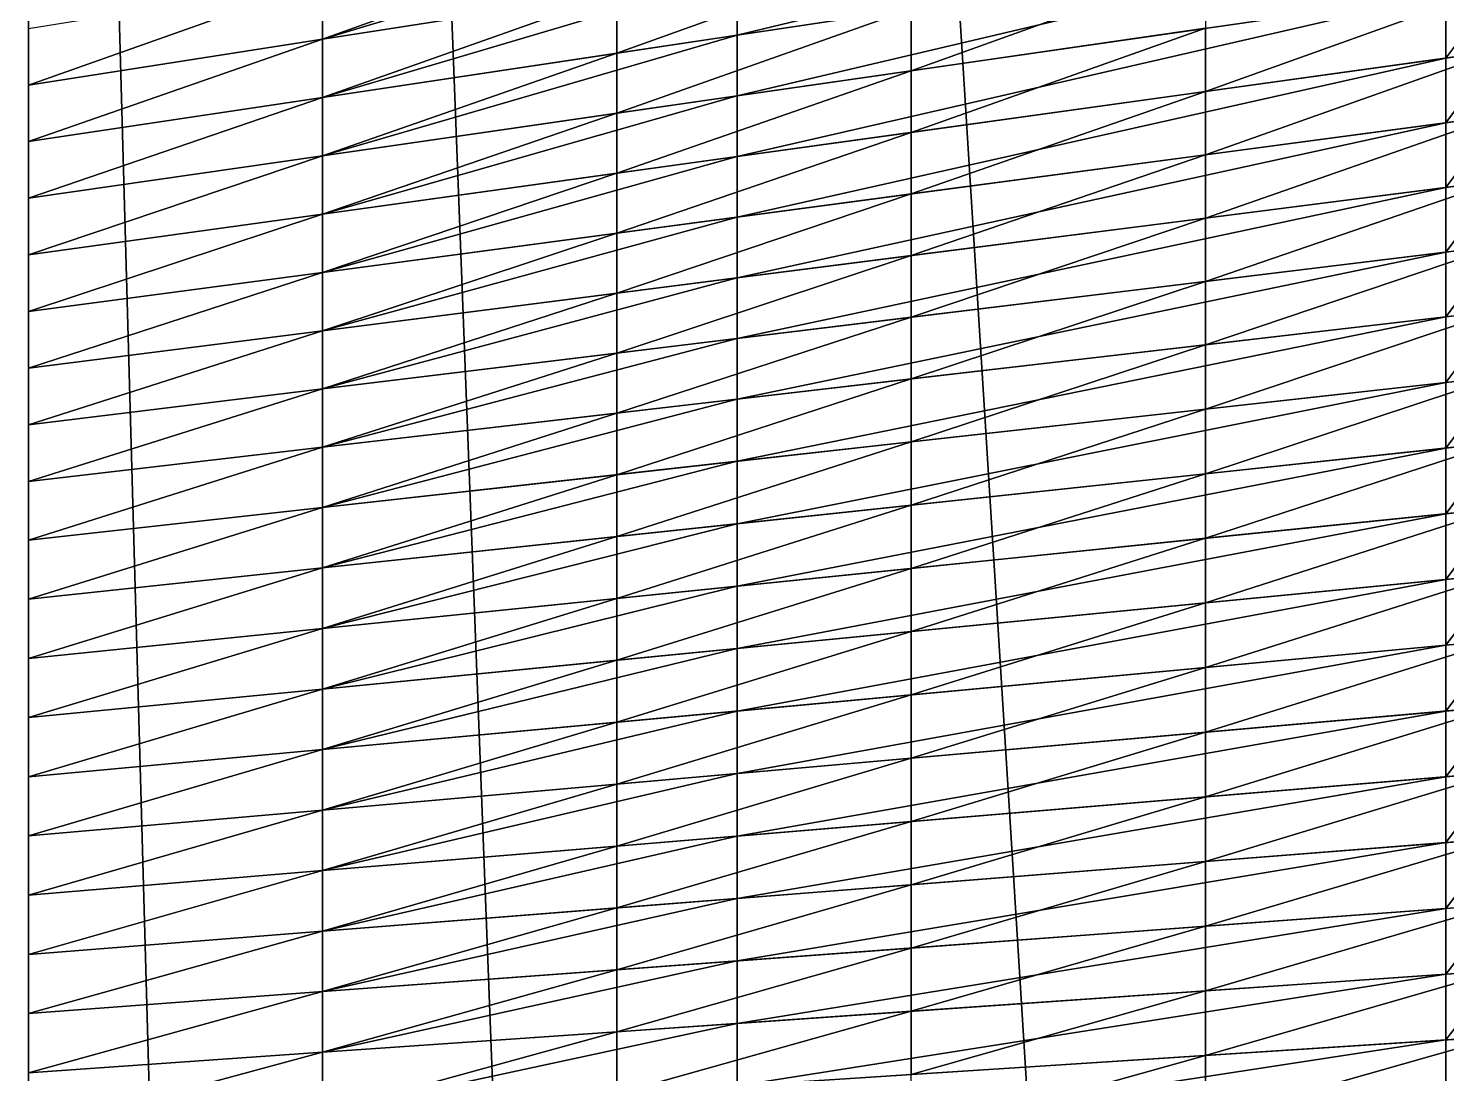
# Model space of a CAD drawing. Header units: metres. Extents: x -3 to 177, y -14 to 14.
# Drawn here: x -3.2 to -1.272, y 1.21 to 2.63 of the extents above; entities that cross this region are included whole.
import ezdxf

# ---------------------------------------------------------------- set-up
doc = ezdxf.new("R2010")
doc.units = ezdxf.units.M
doc.layers.add('AFT_PEAK', color=7, linetype='Continuous', true_color=0x74a6a7)
doc.layers.add('HULL', color=7, linetype='Continuous', true_color=0x528ba5)

msp = doc.modelspace()

# ---------------------------------------------------------------- linework, layer by layer
at = {"layer": 'AFT_PEAK'}
for points in [[(-1.2735, 7.9426, 14.8547), (-1.2, -7.9762, 14.8534), (-1.2, 7.9762, 14.8534)], [(-2.2367, 7.5013, 14.8718), (-1.2735, -7.9426, 14.8547), (-1.2735, 7.9426, 14.8547)], [(-1.2735, 7.9426, 14.8547), (-1.2735, -7.9426, 14.8547), (-1.2, -7.9762, 14.8534)], [(-2.8, 7.2432, 14.8819), (-2.2367, -7.5013, 14.8718), (-2.2367, 7.5013, 14.8718)], [(-2.2367, 7.5013, 14.8718), (-2.2367, -7.5013, 14.8718), (-1.2735, -7.9426, 14.8547)], [(-3.2, 7.06, 14.889), (-2.8, -7.2432, 14.8819), (-2.8, 7.2432, 14.8819)], [(-2.8, 7.2432, 14.8819), (-2.8, -7.2432, 14.8819), (-2.2367, -7.5013, 14.8718)], [(-3.2, 7.06, 14.889), (-3.2, -7.06, 14.889), (-2.8, -7.2432, 14.8819)], [(-3.2, -7.0425, 14.8101), (-3.2, -7.06, 14.889), (-3.2, 7.06, 14.889)], [(-3.2, -7.0425, 14.8101), (-3.2, 7.06, 14.889), (-3.2, 7.0425, 14.8101)], [(-3.2, -7.0425, 14.8101), (-3.2, 7.0425, 14.8101), (-3.2, 7.025, 14.7312)], [(-3.2, -7.025, 14.7312), (-3.2, -7.0425, 14.8101), (-3.2, 7.025, 14.7312)], [(-3.2, -7.025, 14.7312), (-3.2, 7.025, 14.7312), (-3.2, 7.0075, 14.6523)], [(-3.2, -7.025, 14.7312), (-3.2, 7.0075, 14.6523), (-3.2, 6.9901, 14.5734)], [(-3.2, -7.025, 14.7312), (-3.2, 6.9901, 14.5734), (-3.2, 6.9726, 14.4945)], [(-3.2, -7.025, 14.7312), (-3.2, 6.9726, 14.4945), (-3.2, 6.9551, 14.4156)], [(-3.2, -7.025, 14.7312), (-3.2, 6.9551, 14.4156), (-3.2, 6.9376, 14.3367)], [(-3.2, -6.8289, 13.8642), (-3.2, -7.025, 14.7312), (-3.2, 6.9376, 14.3367)], [(-3.2, -6.8093, 13.7859), (-3.2, -6.8289, 13.8642), (-3.2, 6.9376, 14.3367)], [(-3.2, -6.5557, 12.8508), (-3.2, -6.8093, 13.7859), (-3.2, 6.9376, 14.3367)], [(-3.2, -6.5557, 12.8508), (-3.2, 6.9376, 14.3367), (-3.2, 6.2422, 12.019)], [(-3.2, 6.2422, 12.019), (-3.2, 4.5009, 10.0523), (-3.2, 2.3223, 9.2208)], [(-3.2, 6.2422, 12.019), (-3.2, 2.3223, 9.2208), (-3.2, -0.7272, 9.0124)], [(-3.2, 6.2422, 12.019), (-3.2, -0.7272, 9.0124), (-3.2, -5.5467, 10.9327)], [(-3.2, -5.5467, 10.9327), (-3.2, -6.5557, 12.8508), (-3.2, 6.2422, 12.019)], [(-3.2, 4.5009, 10.0523), (-3.2, 2.3993, 9.2454), (-3.2, 2.3223, 9.2208)], [(-3.2, 4.5009, 10.0523), (-3.2, 2.4763, 9.2699), (-3.2, 2.3993, 9.2454)], [(-3.2, 4.5009, 10.0523), (-3.2, 2.5532, 9.2945), (-3.2, 2.4763, 9.2699)], [(-3.2, 4.5009, 10.0523), (-3.2, 2.6302, 9.319), (-3.2, 2.5532, 9.2945)], [(-2.2367, 2.6208, 9.0076), (-2.2367, 2.7032, 9.0285), (-1.2735, 2.8531, 8.7625)], [(-2.2367, 2.6208, 9.0076), (-1.2735, 2.8531, 8.7625), (-1.2735, 2.7654, 8.7453)], [(-2.8, 2.6155, 9.184), (-2.8, 2.6947, 9.2072), (-2.2367, 2.7855, 9.0498)], [(-2.8, 2.6155, 9.184), (-2.2367, 2.7855, 9.0498), (-2.2367, 2.7032, 9.0285)], [(-2.2367, 2.5384, 8.9871), (-2.2367, 2.6208, 9.0076), (-1.2735, 2.7654, 8.7453)], [(-2.2367, 2.5384, 8.9871), (-1.2735, 2.7654, 8.7453), (-1.2735, 2.6775, 8.7289)], [(-2.8, 2.5363, 9.161), (-2.8, 2.6155, 9.184), (-2.2367, 2.7032, 9.0285)], [(-2.8, 2.5363, 9.161), (-2.2367, 2.7032, 9.0285), (-2.2367, 2.6208, 9.0076)], [(-3.2, 2.5532, 9.2945), (-3.2, 2.6302, 9.319), (-2.8, 2.6947, 9.2072)], [(-3.2, 2.5532, 9.2945), (-2.8, 2.6947, 9.2072), (-2.8, 2.6155, 9.184)], [(-1.2735, 2.5897, 8.7125), (-1.2735, 2.6775, 8.7289), (-1.2, 2.6881, 8.7092)], [(-1.2735, 2.5897, 8.7125), (-1.2, 2.6881, 8.7092), (-1.2, 2.5999, 8.6931)], [(-2.2367, 2.456, 8.9667), (-2.2367, 2.5384, 8.9871), (-1.2735, 2.6775, 8.7289)], [(-2.2367, 2.456, 8.9667), (-1.2735, 2.6775, 8.7289), (-1.2735, 2.5897, 8.7125)], [(-3.2, 2.4763, 9.2699), (-3.2, 2.5532, 9.2945), (-2.8, 2.6155, 9.184)], [(-3.2, 2.4763, 9.2699), (-2.8, 2.6155, 9.184), (-2.8, 2.5363, 9.161)], [(-2.8, 2.457, 9.1381), (-2.8, 2.5363, 9.161), (-2.2367, 2.6208, 9.0076)], [(-2.8, 2.457, 9.1381), (-2.2367, 2.6208, 9.0076), (-2.2367, 2.5384, 8.9871)], [(-2.2367, 2.3736, 8.9462), (-2.2367, 2.456, 8.9667), (-1.2735, 2.5897, 8.7125)], [(-2.2367, 2.3736, 8.9462), (-1.2735, 2.5897, 8.7125), (-1.2735, 2.5018, 8.6961)], [(-1.2735, 2.5018, 8.6961), (-1.2735, 2.5897, 8.7125), (-1.2, 2.5999, 8.6931)], [(-1.2735, 2.5018, 8.6961), (-1.2, 2.5999, 8.6931), (-1.2, 2.5116, 8.677)], [(-3.2, 2.3993, 9.2454), (-3.2, 2.4763, 9.2699), (-2.8, 2.5363, 9.161)], [(-3.2, 2.3993, 9.2454), (-2.8, 2.5363, 9.161), (-2.8, 2.457, 9.1381)], [(-2.8, 2.3778, 9.1153), (-2.8, 2.457, 9.1381), (-2.2367, 2.5384, 8.9871)], [(-2.8, 2.3778, 9.1153), (-2.2367, 2.5384, 8.9871), (-2.2367, 2.456, 8.9667)], [(-1.2735, 2.414, 8.6797), (-1.2735, 2.5018, 8.6961), (-1.2, 2.5116, 8.677)], [(-1.2735, 2.414, 8.6797), (-1.2, 2.5116, 8.677), (-1.2, 2.4234, 8.661)], [(-2.2367, 2.2912, 8.9257), (-2.2367, 2.3736, 8.9462), (-1.2735, 2.5018, 8.6961)], [(-2.2367, 2.2912, 8.9257), (-1.2735, 2.5018, 8.6961), (-1.2735, 2.414, 8.6797)], [(-3.2, 2.3223, 9.2208), (-3.2, 2.3993, 9.2454), (-2.8, 2.457, 9.1381)], [(-3.2, 2.3223, 9.2208), (-2.8, 2.457, 9.1381), (-2.8, 2.3778, 9.1153)], [(-2.8, 2.2986, 9.0924), (-2.8, 2.3778, 9.1153), (-2.2367, 2.456, 8.9667)], [(-2.8, 2.2986, 9.0924), (-2.2367, 2.456, 8.9667), (-2.2367, 2.3736, 8.9462)], [(-2.2367, 2.2087, 8.9055), (-2.2367, 2.2912, 8.9257), (-1.2735, 2.414, 8.6797)], [(-2.2367, 2.2087, 8.9055), (-1.2735, 2.414, 8.6797), (-1.2735, 2.3261, 8.6638)], [(-1.2735, 2.3261, 8.6638), (-1.2735, 2.414, 8.6797), (-1.2, 2.4234, 8.661)], [(-1.2735, 2.3261, 8.6638), (-1.2, 2.4234, 8.661), (-1.2, 2.3351, 8.6454)], [(-3.2, 2.2453, 9.1962), (-3.2, 2.3223, 9.2208), (-2.8, 2.3778, 9.1153)], [(-3.2, 2.2453, 9.1962), (-2.8, 2.3778, 9.1153), (-2.8, 2.2986, 9.0924)], [(-2.8, 2.2193, 9.0695), (-2.8, 2.2986, 9.0924), (-2.2367, 2.3736, 8.9462)], [(-2.8, 2.2193, 9.0695), (-2.2367, 2.3736, 8.9462), (-2.2367, 2.2912, 8.9257)], [(-1.2735, 2.2381, 8.6487), (-1.2735, 2.3261, 8.6638), (-1.2, 2.3351, 8.6454)], [(-1.2735, 2.2381, 8.6487), (-1.2, 2.3351, 8.6454), (-1.2, 2.2467, 8.6306)], [(-3.2, 1.1305, 9.0302), (-3.2, 2.3223, 9.2208), (-3.2, 2.2453, 9.1962)], [(-3.2, 2.3223, 9.2208), (-3.2, 1.1305, 9.0302), (-3.2, -0.7272, 9.0124)], [(-2.2367, 2.1262, 8.8856), (-2.2367, 2.2087, 8.9055), (-1.2735, 2.3261, 8.6638)], [(-2.2367, 2.1262, 8.8856), (-1.2735, 2.3261, 8.6638), (-1.2735, 2.2381, 8.6487)], [(-3.2, 2.1683, 9.1717), (-3.2, 2.2453, 9.1962), (-2.8, 2.2986, 9.0924)], [(-3.2, 2.1683, 9.1717), (-2.8, 2.2986, 9.0924), (-2.8, 2.2193, 9.0695)], [(-2.8, 2.1401, 9.0468), (-2.8, 2.2193, 9.0695), (-2.2367, 2.2912, 8.9257)], [(-2.8, 2.1401, 9.0468), (-2.2367, 2.2912, 8.9257), (-2.2367, 2.2087, 8.9055)], [(-3.2, 1.1305, 9.0302), (-3.2, 2.2453, 9.1962), (-3.2, 2.1683, 9.1717)], [(-2.2367, 2.0418, 8.8751), (-2.2367, 2.1262, 8.8856), (-1.2735, 2.2381, 8.6487)], [(-2.2367, 2.0418, 8.8751), (-1.2735, 2.2381, 8.6487), (-1.2735, 2.1491, 8.6389)], [(-1.2735, 2.1491, 8.6389), (-1.2735, 2.2381, 8.6487), (-1.2, 2.2467, 8.6306)], [(-1.2735, 2.1491, 8.6389), (-1.2, 2.2467, 8.6306), (-1.2, 2.1572, 8.6209)], [(-3.2, 2.0913, 9.1471), (-3.2, 2.1683, 9.1717), (-2.8, 2.2193, 9.0695)], [(-3.2, 2.0913, 9.1471), (-2.8, 2.2193, 9.0695), (-2.8, 2.1401, 9.0468)], [(-2.8, 2.0608, 9.0242), (-2.8, 2.1401, 9.0468), (-2.2367, 2.2087, 8.9055)], [(-2.8, 2.0608, 9.0242), (-2.2367, 2.2087, 8.9055), (-2.2367, 2.1262, 8.8856)], [(-3.2, 2.1683, 9.1717), (-3.2, 2.0913, 9.1471), (-3.2, 1.7738, 9.0951)], [(-3.2, 2.1683, 9.1717), (-3.2, 1.2913, 9.0464), (-3.2, 1.2109, 9.0383)], [(-3.2, 2.1683, 9.1717), (-3.2, 1.3717, 9.0545), (-3.2, 1.2913, 9.0464)], [(-3.2, 2.1683, 9.1717), (-3.2, 1.4521, 9.0627), (-3.2, 1.3717, 9.0545)], [(-3.2, 2.1683, 9.1717), (-3.2, 1.5326, 9.0708), (-3.2, 1.4521, 9.0627)], [(-3.2, 2.1683, 9.1717), (-3.2, 1.613, 9.0789), (-3.2, 1.5326, 9.0708)], [(-3.2, 2.1683, 9.1717), (-3.2, 1.6934, 9.087), (-3.2, 1.613, 9.0789)], [(-3.2, 2.1683, 9.1717), (-3.2, 1.7738, 9.0951), (-3.2, 1.6934, 9.087)], [(-3.2, 2.1683, 9.1717), (-3.2, 1.2109, 9.0383), (-3.2, 1.1305, 9.0302)], [(-3.2, 2.0143, 9.1226), (-3.2, 2.0913, 9.1471), (-2.8, 2.1401, 9.0468)], [(-3.2, 2.0143, 9.1226), (-2.8, 2.1401, 9.0468), (-2.8, 2.0608, 9.0242)], [(-2.2367, 1.9569, 8.8668), (-2.2367, 2.0418, 8.8751), (-1.2735, 2.1491, 8.6389)], [(-2.2367, 1.9569, 8.8668), (-1.2735, 2.1491, 8.6389), (-1.2735, 2.0597, 8.6303)], [(-1.2735, 2.0597, 8.6303), (-1.2735, 2.1491, 8.6389), (-1.2, 2.1572, 8.6209)], [(-1.2735, 2.0597, 8.6303), (-1.2, 2.1572, 8.6209), (-1.2, 2.0676, 8.6123)], [(-2.8, 1.9791, 9.0133), (-2.8, 2.0608, 9.0242), (-2.2367, 2.1262, 8.8856)], [(-2.8, 1.9791, 9.0133), (-2.2367, 2.1262, 8.8856), (-2.2367, 2.0418, 8.8751)], [(-3.2, 2.0913, 9.1471), (-3.2, 2.0143, 9.1226), (-3.2, 1.9346, 9.1114)], [(-3.2, 2.0913, 9.1471), (-3.2, 1.8542, 9.1033), (-3.2, 1.7738, 9.0951)], [(-3.2, 2.0913, 9.1471), (-3.2, 1.9346, 9.1114), (-3.2, 1.8542, 9.1033)], [(-1.2735, 1.9704, 8.6217), (-1.2735, 2.0597, 8.6303), (-1.2, 2.0676, 8.6123)], [(-1.2735, 1.9704, 8.6217), (-1.2, 2.0676, 8.6123), (-1.2, 1.9779, 8.6037)], [(-3.2, 1.9346, 9.1114), (-3.2, 2.0143, 9.1226), (-2.8, 2.0608, 9.0242)], [(-3.2, 1.9346, 9.1114), (-2.8, 2.0608, 9.0242), (-2.8, 1.9791, 9.0133)], [(-2.2367, 1.8721, 8.8584), (-2.2367, 1.9569, 8.8668), (-1.2735, 2.0597, 8.6303)], [(-2.2367, 1.8721, 8.8584), (-1.2735, 2.0597, 8.6303), (-1.2735, 1.9704, 8.6217)], [(-2.8, 1.8968, 9.0051), (-2.8, 1.9791, 9.0133), (-2.2367, 2.0418, 8.8751)], [(-2.8, 1.8968, 9.0051), (-2.2367, 2.0418, 8.8751), (-2.2367, 1.9569, 8.8668)], [(-3.2, 1.8542, 9.1033), (-3.2, 1.9346, 9.1114), (-2.8, 1.9791, 9.0133)], [(-3.2, 1.8542, 9.1033), (-2.8, 1.9791, 9.0133), (-2.8, 1.8968, 9.0051)], [(-2.2367, 1.7872, 8.8501), (-2.2367, 1.8721, 8.8584), (-1.2735, 1.9704, 8.6217)], [(-2.2367, 1.7872, 8.8501), (-1.2735, 1.9704, 8.6217), (-1.2735, 1.8811, 8.6131)], [(-1.2735, 1.8811, 8.6131), (-1.2735, 1.9704, 8.6217), (-1.2, 1.9779, 8.6037)], [(-1.2735, 1.8811, 8.6131), (-1.2, 1.9779, 8.6037), (-1.2, 1.8882, 8.5951)], [(-2.8, 1.8146, 8.9969), (-2.8, 1.8968, 9.0051), (-2.2367, 1.9569, 8.8668)], [(-2.8, 1.8146, 8.9969), (-2.2367, 1.9569, 8.8668), (-2.2367, 1.8721, 8.8584)], [(-3.2, 1.7738, 9.0951), (-3.2, 1.8542, 9.1033), (-2.8, 1.8968, 9.0051)], [(-3.2, 1.7738, 9.0951), (-2.8, 1.8968, 9.0051), (-2.8, 1.8146, 8.9969)], [(-2.8, 1.7323, 8.9886), (-2.8, 1.8146, 8.9969), (-2.2367, 1.8721, 8.8584)], [(-2.8, 1.7323, 8.9886), (-2.2367, 1.8721, 8.8584), (-2.2367, 1.7872, 8.8501)], [(-2.2367, 1.7023, 8.842), (-2.2367, 1.7872, 8.8501), (-1.2735, 1.8811, 8.6131)], [(-2.2367, 1.7023, 8.842), (-1.2735, 1.8811, 8.6131), (-1.2735, 1.7917, 8.6051)], [(-1.2735, 1.7917, 8.6051), (-1.2735, 1.8811, 8.6131), (-1.2, 1.8882, 8.5951)], [(-1.2735, 1.7917, 8.6051), (-1.2, 1.8882, 8.5951), (-1.2, 1.7985, 8.587)], [(-3.2, 1.6934, 9.087), (-3.2, 1.7738, 9.0951), (-2.8, 1.8146, 8.9969)], [(-3.2, 1.6934, 9.087), (-2.8, 1.8146, 8.9969), (-2.8, 1.7323, 8.9886)], [(-1.2735, 1.7023, 8.597), (-1.2735, 1.7917, 8.6051), (-1.2, 1.7985, 8.587)], [(-1.2735, 1.7023, 8.597), (-1.2, 1.7985, 8.587), (-1.2, 1.7088, 8.579)], [(-2.8, 1.6501, 8.9805), (-2.8, 1.7323, 8.9886), (-2.2367, 1.7872, 8.8501)], [(-2.8, 1.6501, 8.9805), (-2.2367, 1.7872, 8.8501), (-2.2367, 1.7023, 8.842)], [(-2.2367, 1.6174, 8.8339), (-2.2367, 1.7023, 8.842), (-1.2735, 1.7917, 8.6051)], [(-2.2367, 1.6174, 8.8339), (-1.2735, 1.7917, 8.6051), (-1.2735, 1.7023, 8.597)], [(-3.2, 1.613, 9.0789), (-3.2, 1.6934, 9.087), (-2.8, 1.7323, 8.9886)], [(-3.2, 1.613, 9.0789), (-2.8, 1.7323, 8.9886), (-2.8, 1.6501, 8.9805)], [(-2.8, 1.5678, 8.9724), (-2.8, 1.6501, 8.9805), (-2.2367, 1.7023, 8.842)], [(-2.8, 1.5678, 8.9724), (-2.2367, 1.7023, 8.842), (-2.2367, 1.6174, 8.8339)], [(-2.2367, 1.5325, 8.8259), (-2.2367, 1.6174, 8.8339), (-1.2735, 1.7023, 8.597)], [(-2.2367, 1.5325, 8.8259), (-1.2735, 1.7023, 8.597), (-1.2735, 1.6129, 8.5891)], [(-1.2735, 1.6129, 8.5891), (-1.2735, 1.7023, 8.597), (-1.2, 1.7088, 8.579)], [(-1.2735, 1.6129, 8.5891), (-1.2, 1.7088, 8.579), (-1.2, 1.6191, 8.5711)], [(-3.2, 1.5326, 9.0708), (-3.2, 1.613, 9.0789), (-2.8, 1.6501, 8.9805)], [(-3.2, 1.5326, 9.0708), (-2.8, 1.6501, 8.9805), (-2.8, 1.5678, 8.9724)], [(-2.8, 1.4855, 8.9643), (-2.8, 1.5678, 8.9724), (-2.2367, 1.6174, 8.8339)], [(-2.8, 1.4855, 8.9643), (-2.2367, 1.6174, 8.8339), (-2.2367, 1.5325, 8.8259)], [(-2.2367, 1.4476, 8.818), (-2.2367, 1.5325, 8.8259), (-1.2735, 1.6129, 8.5891)], [(-2.2367, 1.4476, 8.818), (-1.2735, 1.6129, 8.5891), (-1.2735, 1.5235, 8.5814)], [(-1.2735, 1.5235, 8.5814), (-1.2735, 1.6129, 8.5891), (-1.2, 1.6191, 8.5711)], [(-1.2735, 1.5235, 8.5814), (-1.2, 1.6191, 8.5711), (-1.2, 1.5293, 8.5634)], [(-3.2, 1.4521, 9.0627), (-3.2, 1.5326, 9.0708), (-2.8, 1.5678, 8.9724)], [(-3.2, 1.4521, 9.0627), (-2.8, 1.5678, 8.9724), (-2.8, 1.4855, 8.9643)], [(-2.8, 1.4033, 8.9563), (-2.8, 1.4855, 8.9643), (-2.2367, 1.5325, 8.8259)], [(-2.8, 1.4033, 8.9563), (-2.2367, 1.5325, 8.8259), (-2.2367, 1.4476, 8.818)], [(-2.2367, 1.3627, 8.8101), (-2.2367, 1.4476, 8.818), (-1.2735, 1.5235, 8.5814)], [(-2.2367, 1.3627, 8.8101), (-1.2735, 1.5235, 8.5814), (-1.2735, 1.4341, 8.5737)], [(-1.2735, 1.4341, 8.5737), (-1.2735, 1.5235, 8.5814), (-1.2, 1.5293, 8.5634)], [(-1.2735, 1.4341, 8.5737), (-1.2, 1.5293, 8.5634), (-1.2, 1.4396, 8.5557)], [(-3.2, 1.3717, 9.0545), (-3.2, 1.4521, 9.0627), (-2.8, 1.4855, 8.9643)], [(-3.2, 1.3717, 9.0545), (-2.8, 1.4855, 8.9643), (-2.8, 1.4033, 8.9563)], [(-2.8, 1.321, 8.9483), (-2.8, 1.4033, 8.9563), (-2.2367, 1.4476, 8.818)], [(-2.8, 1.321, 8.9483), (-2.2367, 1.4476, 8.818), (-2.2367, 1.3627, 8.8101)], [(-2.2367, 1.2778, 8.8023), (-2.2367, 1.3627, 8.8101), (-1.2735, 1.4341, 8.5737)], [(-2.2367, 1.2778, 8.8023), (-1.2735, 1.4341, 8.5737), (-1.2735, 1.3447, 8.5663)], [(-1.2735, 1.3447, 8.5663), (-1.2735, 1.4341, 8.5737), (-1.2, 1.4396, 8.5557)], [(-1.2735, 1.3447, 8.5663), (-1.2, 1.4396, 8.5557), (-1.2, 1.3498, 8.5483)], [(-3.2, 1.2913, 9.0464), (-3.2, 1.3717, 9.0545), (-2.8, 1.4033, 8.9563)], [(-3.2, 1.2913, 9.0464), (-2.8, 1.4033, 8.9563), (-2.8, 1.321, 8.9483)], [(-2.8, 1.2387, 8.9403), (-2.8, 1.321, 8.9483), (-2.2367, 1.3627, 8.8101)], [(-2.8, 1.2387, 8.9403), (-2.2367, 1.3627, 8.8101), (-2.2367, 1.2778, 8.8023)], [(-1.2735, 1.2553, 8.559), (-1.2735, 1.3447, 8.5663), (-1.2, 1.3498, 8.5483)], [(-1.2735, 1.2553, 8.559), (-1.2, 1.3498, 8.5483), (-1.2, 1.26, 8.541)], [(-2.2367, 1.1929, 8.7946), (-2.2367, 1.2778, 8.8023), (-1.2735, 1.3447, 8.5663)], [(-2.2367, 1.1929, 8.7946), (-1.2735, 1.3447, 8.5663), (-1.2735, 1.2553, 8.559)], [(-3.2, 1.2109, 9.0383), (-3.2, 1.2913, 9.0464), (-2.8, 1.321, 8.9483)], [(-3.2, 1.2109, 9.0383), (-2.8, 1.321, 8.9483), (-2.8, 1.2387, 8.9403)], [(-2.8, 1.1564, 8.9323), (-2.8, 1.2387, 8.9403), (-2.2367, 1.2778, 8.8023)], [(-2.8, 1.1564, 8.9323), (-2.2367, 1.2778, 8.8023), (-2.2367, 1.1929, 8.7946)], [(-2.2367, 1.108, 8.7869), (-2.2367, 1.1929, 8.7946), (-1.2735, 1.2553, 8.559)], [(-2.2367, 1.108, 8.7869), (-1.2735, 1.2553, 8.559), (-1.2735, 1.1658, 8.5517)], [(-1.2735, 1.1658, 8.5517), (-1.2735, 1.2553, 8.559), (-1.2, 1.26, 8.541)], [(-1.2735, 1.1658, 8.5517), (-1.2, 1.26, 8.541), (-1.2, 1.1702, 8.5338)], [(-3.2, 1.1305, 9.0302), (-3.2, 1.2109, 9.0383), (-2.8, 1.2387, 8.9403)], [(-3.2, 1.1305, 9.0302), (-2.8, 1.2387, 8.9403), (-2.8, 1.1564, 8.9323)]]:
    msp.add_3dface(points, dxfattribs=at)
at = {"layer": 'HULL'}
for points in [[(-3.2, -7.0425, 14.8101), (-3.2, -7.06, 14.889), (-3.2, 7.06, 14.889)], [(-3.2, -7.0425, 14.8101), (-3.2, 7.06, 14.889), (-3.2, 7.0425, 14.8101)], [(-3.2, -7.0425, 14.8101), (-3.2, 7.0425, 14.8101), (-3.2, 7.025, 14.7312)], [(-3.2, -7.025, 14.7312), (-3.2, -7.0425, 14.8101), (-3.2, 7.025, 14.7312)], [(-3.2, -7.025, 14.7312), (-3.2, 7.025, 14.7312), (-3.2, 7.0075, 14.6523)], [(-3.2, -7.025, 14.7312), (-3.2, 7.0075, 14.6523), (-3.2, 6.9901, 14.5734)], [(-3.2, -7.025, 14.7312), (-3.2, 6.9901, 14.5734), (-3.2, 6.9726, 14.4945)], [(-3.2, -7.025, 14.7312), (-3.2, 6.9726, 14.4945), (-3.2, 6.9551, 14.4156)], [(-3.2, -7.025, 14.7312), (-3.2, 6.9551, 14.4156), (-3.2, 6.9376, 14.3367)], [(-3.2, -6.8289, 13.8642), (-3.2, -7.025, 14.7312), (-3.2, 6.9376, 14.3367)], [(-3.2, -6.8093, 13.7859), (-3.2, -6.8289, 13.8642), (-3.2, 6.9376, 14.3367)], [(-3.2, -6.5557, 12.8508), (-3.2, -6.8093, 13.7859), (-3.2, 6.9376, 14.3367)], [(-3.2, -6.5557, 12.8508), (-3.2, 6.9376, 14.3367), (-3.2, 6.2422, 12.019)], [(-3.2, 6.2422, 12.019), (-3.2, 4.5009, 10.0523), (-3.2, 2.3223, 9.2208)], [(-3.2, 6.2422, 12.019), (-3.2, 2.3223, 9.2208), (-3.2, -0.7272, 9.0124)], [(-3.2, 6.2422, 12.019), (-3.2, -0.7272, 9.0124), (-3.2, -5.5467, 10.9327)], [(-3.2, -5.5467, 10.9327), (-3.2, -6.5557, 12.8508), (-3.2, 6.2422, 12.019)], [(-3.2, 4.5009, 10.0523), (-3.2, 2.3993, 9.2454), (-3.2, 2.3223, 9.2208)], [(-3.2, 4.5009, 10.0523), (-3.2, 2.4763, 9.2699), (-3.2, 2.3993, 9.2454)], [(-3.2, 4.5009, 10.0523), (-3.2, 2.5532, 9.2945), (-3.2, 2.4763, 9.2699)], [(-3.2, 4.5009, 10.0523), (-3.2, 2.6302, 9.319), (-3.2, 2.5532, 9.2945)], [(-2.8, 2.6155, 9.184), (-2.8, 2.6947, 9.2072), (-2.4, 2.7592, 9.0954)], [(-2.8, 2.6155, 9.184), (-2.4, 2.7592, 9.0954), (-2.4, 2.6778, 9.0736)], [(-2.4, 2.5963, 9.0521), (-2.4, 2.6778, 9.0736), (-2, 2.74, 8.9631)], [(-2.4, 2.5963, 9.0521), (-2, 2.74, 8.9631), (-2, 2.6563, 8.9431)], [(-2, 2.5726, 8.9237), (-2, 2.6563, 8.9431), (-1.6, 2.7164, 8.8342)], [(-2, 2.5726, 8.9237), (-1.6, 2.7164, 8.8342), (-1.6, 2.6304, 8.8164)], [(-3.2, 2.5532, 9.2945), (-3.2, 2.6302, 9.319), (-2.8, 2.6947, 9.2072)], [(-3.2, 2.5532, 9.2945), (-2.8, 2.6947, 9.2072), (-2.8, 2.6155, 9.184)], [(-1.6, 2.5444, 8.7987), (-1.6, 2.6304, 8.8164), (-1.2, 2.6881, 8.7092)], [(-1.6, 2.5444, 8.7987), (-1.2, 2.6881, 8.7092), (-1.2, 2.5999, 8.6931)], [(-2.8, 2.5363, 9.161), (-2.8, 2.6155, 9.184), (-2.4, 2.6778, 9.0736)], [(-2.8, 2.5363, 9.161), (-2.4, 2.6778, 9.0736), (-2.4, 2.5963, 9.0521)], [(-2.4, 2.5148, 9.0309), (-2.4, 2.5963, 9.0521), (-2, 2.6563, 8.9431)], [(-2.4, 2.5148, 9.0309), (-2, 2.6563, 8.9431), (-2, 2.5726, 8.9237)], [(-2, 2.4888, 8.9042), (-2, 2.5726, 8.9237), (-1.6, 2.6304, 8.8164)], [(-2, 2.4888, 8.9042), (-1.6, 2.6304, 8.8164), (-1.6, 2.5444, 8.7987)], [(-3.2, 2.4763, 9.2699), (-3.2, 2.5532, 9.2945), (-2.8, 2.6155, 9.184)], [(-3.2, 2.4763, 9.2699), (-2.8, 2.6155, 9.184), (-2.8, 2.5363, 9.161)], [(-2.8, 2.457, 9.1381), (-2.8, 2.5363, 9.161), (-2.4, 2.5963, 9.0521)], [(-2.8, 2.457, 9.1381), (-2.4, 2.5963, 9.0521), (-2.4, 2.5148, 9.0309)], [(-1.6, 2.4584, 8.7809), (-1.6, 2.5444, 8.7987), (-1.2, 2.5999, 8.6931)], [(-1.6, 2.4584, 8.7809), (-1.2, 2.5999, 8.6931), (-1.2, 2.5116, 8.677)], [(-2.4, 2.4333, 9.0097), (-2.4, 2.5148, 9.0309), (-2, 2.5726, 8.9237)], [(-2.4, 2.4333, 9.0097), (-2, 2.5726, 8.9237), (-2, 2.4888, 8.9042)], [(-3.2, 2.3993, 9.2454), (-3.2, 2.4763, 9.2699), (-2.8, 2.5363, 9.161)], [(-3.2, 2.3993, 9.2454), (-2.8, 2.5363, 9.161), (-2.8, 2.457, 9.1381)], [(-2, 2.4051, 8.8847), (-2, 2.4888, 8.9042), (-1.6, 2.5444, 8.7987)], [(-2, 2.4051, 8.8847), (-1.6, 2.5444, 8.7987), (-1.6, 2.4584, 8.7809)], [(-2.8, 2.3778, 9.1153), (-2.8, 2.457, 9.1381), (-2.4, 2.5148, 9.0309)], [(-2.8, 2.3778, 9.1153), (-2.4, 2.5148, 9.0309), (-2.4, 2.4333, 9.0097)], [(-1.6, 2.3724, 8.7631), (-1.6, 2.4584, 8.7809), (-1.2, 2.5116, 8.677)], [(-1.6, 2.3724, 8.7631), (-1.2, 2.5116, 8.677), (-1.2, 2.4234, 8.661)], [(-2.4, 2.3518, 8.9886), (-2.4, 2.4333, 9.0097), (-2, 2.4888, 8.9042)], [(-2.4, 2.3518, 8.9886), (-2, 2.4888, 8.9042), (-2, 2.4051, 8.8847)], [(-3.2, 2.3223, 9.2208), (-3.2, 2.3993, 9.2454), (-2.8, 2.457, 9.1381)], [(-3.2, 2.3223, 9.2208), (-2.8, 2.457, 9.1381), (-2.8, 2.3778, 9.1153)], [(-2, 2.3213, 8.8652), (-2, 2.4051, 8.8847), (-1.6, 2.4584, 8.7809)], [(-2, 2.3213, 8.8652), (-1.6, 2.4584, 8.7809), (-1.6, 2.3724, 8.7631)], [(-2.8, 2.2986, 9.0924), (-2.8, 2.3778, 9.1153), (-2.4, 2.4333, 9.0097)], [(-2.8, 2.2986, 9.0924), (-2.4, 2.4333, 9.0097), (-2.4, 2.3518, 8.9886)], [(-1.6, 2.2863, 8.7458), (-1.6, 2.3724, 8.7631), (-1.2, 2.4234, 8.661)], [(-1.6, 2.2863, 8.7458), (-1.2, 2.4234, 8.661), (-1.2, 2.3351, 8.6454)], [(-2.4, 2.2703, 8.9674), (-2.4, 2.3518, 8.9886), (-2, 2.4051, 8.8847)], [(-2.4, 2.2703, 8.9674), (-2, 2.4051, 8.8847), (-2, 2.3213, 8.8652)], [(-3.2, 2.2453, 9.1962), (-3.2, 2.3223, 9.2208), (-2.8, 2.3778, 9.1153)], [(-3.2, 2.2453, 9.1962), (-2.8, 2.3778, 9.1153), (-2.8, 2.2986, 9.0924)], [(-2, 2.2376, 8.8461), (-2, 2.3213, 8.8652), (-1.6, 2.3724, 8.7631)], [(-2, 2.2376, 8.8461), (-1.6, 2.3724, 8.7631), (-1.6, 2.2863, 8.7458)], [(-2.8, 2.2193, 9.0695), (-2.8, 2.2986, 9.0924), (-2.4, 2.3518, 8.9886)], [(-2.8, 2.2193, 9.0695), (-2.4, 2.3518, 8.9886), (-2.4, 2.2703, 8.9674)], [(-1.6, 2.2002, 8.729), (-1.6, 2.2863, 8.7458), (-1.2, 2.3351, 8.6454)], [(-1.6, 2.2002, 8.729), (-1.2, 2.3351, 8.6454), (-1.2, 2.2467, 8.6306)], [(-3.2, 1.1305, 9.0302), (-3.2, 2.3223, 9.2208), (-3.2, 2.2453, 9.1962)], [(-3.2, 2.3223, 9.2208), (-3.2, 1.1305, 9.0302), (-3.2, -0.7272, 9.0124)], [(-2.4, 2.1888, 8.9464), (-2.4, 2.2703, 8.9674), (-2, 2.3213, 8.8652)], [(-2.4, 2.1888, 8.9464), (-2, 2.3213, 8.8652), (-2, 2.2376, 8.8461)], [(-3.2, 2.1683, 9.1717), (-3.2, 2.2453, 9.1962), (-2.8, 2.2986, 9.0924)], [(-3.2, 2.1683, 9.1717), (-2.8, 2.2986, 9.0924), (-2.8, 2.2193, 9.0695)], [(-2, 2.1537, 8.8274), (-2, 2.2376, 8.8461), (-1.6, 2.2863, 8.7458)], [(-2, 2.1537, 8.8274), (-1.6, 2.2863, 8.7458), (-1.6, 2.2002, 8.729)], [(-2.8, 2.1401, 9.0468), (-2.8, 2.2193, 9.0695), (-2.4, 2.2703, 8.9674)], [(-2.8, 2.1401, 9.0468), (-2.4, 2.2703, 8.9674), (-2.4, 2.1888, 8.9464)], [(-3.2, 1.1305, 9.0302), (-3.2, 2.2453, 9.1962), (-3.2, 2.1683, 9.1717)], [(-2.4, 2.1073, 8.9258), (-2.4, 2.1888, 8.9464), (-2, 2.2376, 8.8461)], [(-2.4, 2.1073, 8.9258), (-2, 2.2376, 8.8461), (-2, 2.1537, 8.8274)], [(-1.6, 2.1127, 8.719), (-1.6, 2.2002, 8.729), (-1.2, 2.2467, 8.6306)], [(-1.6, 2.1127, 8.719), (-1.2, 2.2467, 8.6306), (-1.2, 2.1572, 8.6209)], [(-3.2, 2.0913, 9.1471), (-3.2, 2.1683, 9.1717), (-2.8, 2.2193, 9.0695)], [(-3.2, 2.0913, 9.1471), (-2.8, 2.2193, 9.0695), (-2.8, 2.1401, 9.0468)], [(-2, 2.0682, 8.8171), (-2, 2.1537, 8.8274), (-1.6, 2.2002, 8.729)], [(-2, 2.0682, 8.8171), (-1.6, 2.2002, 8.729), (-1.6, 2.1127, 8.719)], [(-2.8, 2.0608, 9.0242), (-2.8, 2.1401, 9.0468), (-2.4, 2.1888, 8.9464)], [(-2.8, 2.0608, 9.0242), (-2.4, 2.1888, 8.9464), (-2.4, 2.1073, 8.9258)], [(-3.2, 2.1683, 9.1717), (-3.2, 2.0913, 9.1471), (-3.2, 1.7738, 9.0951)], [(-3.2, 2.1683, 9.1717), (-3.2, 1.2913, 9.0464), (-3.2, 1.2109, 9.0383)], [(-3.2, 2.1683, 9.1717), (-3.2, 1.3717, 9.0545), (-3.2, 1.2913, 9.0464)], [(-3.2, 2.1683, 9.1717), (-3.2, 1.4521, 9.0627), (-3.2, 1.3717, 9.0545)], [(-3.2, 2.1683, 9.1717), (-3.2, 1.5326, 9.0708), (-3.2, 1.4521, 9.0627)], [(-3.2, 2.1683, 9.1717), (-3.2, 1.613, 9.0789), (-3.2, 1.5326, 9.0708)], [(-3.2, 2.1683, 9.1717), (-3.2, 1.6934, 9.087), (-3.2, 1.613, 9.0789)], [(-3.2, 2.1683, 9.1717), (-3.2, 1.7738, 9.0951), (-3.2, 1.6934, 9.087)], [(-3.2, 2.1683, 9.1717), (-3.2, 1.2109, 9.0383), (-3.2, 1.1305, 9.0302)], [(-3.2, 2.0143, 9.1226), (-3.2, 2.0913, 9.1471), (-2.8, 2.1401, 9.0468)], [(-3.2, 2.0143, 9.1226), (-2.8, 2.1401, 9.0468), (-2.8, 2.0608, 9.0242)], [(-2.4, 2.0236, 8.9152), (-2.4, 2.1073, 8.9258), (-2, 2.1537, 8.8274)], [(-2.4, 2.0236, 8.9152), (-2, 2.1537, 8.8274), (-2, 2.0682, 8.8171)], [(-1.6, 2.0249, 8.7105), (-1.6, 2.1127, 8.719), (-1.2, 2.1572, 8.6209)], [(-1.6, 2.0249, 8.7105), (-1.2, 2.1572, 8.6209), (-1.2, 2.0676, 8.6123)], [(-2.8, 1.9791, 9.0133), (-2.8, 2.0608, 9.0242), (-2.4, 2.1073, 8.9258)], [(-2.8, 1.9791, 9.0133), (-2.4, 2.1073, 8.9258), (-2.4, 2.0236, 8.9152)], [(-2, 1.9822, 8.8087), (-2, 2.0682, 8.8171), (-1.6, 2.1127, 8.719)], [(-2, 1.9822, 8.8087), (-1.6, 2.1127, 8.719), (-1.6, 2.0249, 8.7105)], [(-3.2, 2.0913, 9.1471), (-3.2, 2.0143, 9.1226), (-3.2, 1.9346, 9.1114)], [(-3.2, 2.0913, 9.1471), (-3.2, 1.8542, 9.1033), (-3.2, 1.7738, 9.0951)], [(-3.2, 2.0913, 9.1471), (-3.2, 1.9346, 9.1114), (-3.2, 1.8542, 9.1033)], [(-2.4, 1.9395, 8.9069), (-2.4, 2.0236, 8.9152), (-2, 2.0682, 8.8171)], [(-2.4, 1.9395, 8.9069), (-2, 2.0682, 8.8171), (-2, 1.9822, 8.8087)], [(-1.6, 1.9371, 8.702), (-1.6, 2.0249, 8.7105), (-1.2, 2.0676, 8.6123)], [(-1.6, 1.9371, 8.702), (-1.2, 2.0676, 8.6123), (-1.2, 1.9779, 8.6037)], [(-3.2, 1.9346, 9.1114), (-3.2, 2.0143, 9.1226), (-2.8, 2.0608, 9.0242)], [(-3.2, 1.9346, 9.1114), (-2.8, 2.0608, 9.0242), (-2.8, 1.9791, 9.0133)], [(-2, 1.8962, 8.8003), (-2, 1.9822, 8.8087), (-1.6, 2.0249, 8.7105)], [(-2, 1.8962, 8.8003), (-1.6, 2.0249, 8.7105), (-1.6, 1.9371, 8.702)], [(-2.8, 1.8968, 9.0051), (-2.8, 1.9791, 9.0133), (-2.4, 2.0236, 8.9152)], [(-2.8, 1.8968, 9.0051), (-2.4, 2.0236, 8.9152), (-2.4, 1.9395, 8.9069)], [(-3.2, 1.8542, 9.1033), (-3.2, 1.9346, 9.1114), (-2.8, 1.9791, 9.0133)], [(-3.2, 1.8542, 9.1033), (-2.8, 1.9791, 9.0133), (-2.8, 1.8968, 9.0051)], [(-2.4, 1.8554, 8.8986), (-2.4, 1.9395, 8.9069), (-2, 1.9822, 8.8087)], [(-2.4, 1.8554, 8.8986), (-2, 1.9822, 8.8087), (-2, 1.8962, 8.8003)], [(-1.6, 1.8493, 8.6935), (-1.6, 1.9371, 8.702), (-1.2, 1.9779, 8.6037)], [(-1.6, 1.8493, 8.6935), (-1.2, 1.9779, 8.6037), (-1.2, 1.8882, 8.5951)], [(-2.8, 1.8146, 8.9969), (-2.8, 1.8968, 9.0051), (-2.4, 1.9395, 8.9069)], [(-2.8, 1.8146, 8.9969), (-2.4, 1.9395, 8.9069), (-2.4, 1.8554, 8.8986)], [(-2, 1.8103, 8.7919), (-2, 1.8962, 8.8003), (-1.6, 1.9371, 8.702)], [(-2, 1.8103, 8.7919), (-1.6, 1.9371, 8.702), (-1.6, 1.8493, 8.6935)], [(-3.2, 1.7738, 9.0951), (-3.2, 1.8542, 9.1033), (-2.8, 1.8968, 9.0051)], [(-3.2, 1.7738, 9.0951), (-2.8, 1.8968, 9.0051), (-2.8, 1.8146, 8.9969)], [(-2.4, 1.7713, 8.8902), (-2.4, 1.8554, 8.8986), (-2, 1.8962, 8.8003)], [(-2.4, 1.7713, 8.8902), (-2, 1.8962, 8.8003), (-2, 1.8103, 8.7919)], [(-1.6, 1.7614, 8.6854), (-1.6, 1.8493, 8.6935), (-1.2, 1.8882, 8.5951)], [(-1.6, 1.7614, 8.6854), (-1.2, 1.8882, 8.5951), (-1.2, 1.7985, 8.587)], [(-2.8, 1.7323, 8.9886), (-2.8, 1.8146, 8.9969), (-2.4, 1.8554, 8.8986)], [(-2.8, 1.7323, 8.9886), (-2.4, 1.8554, 8.8986), (-2.4, 1.7713, 8.8902)], [(-2, 1.7243, 8.7838), (-2, 1.8103, 8.7919), (-1.6, 1.8493, 8.6935)], [(-2, 1.7243, 8.7838), (-1.6, 1.8493, 8.6935), (-1.6, 1.7614, 8.6854)], [(-3.2, 1.6934, 9.087), (-3.2, 1.7738, 9.0951), (-2.8, 1.8146, 8.9969)], [(-3.2, 1.6934, 9.087), (-2.8, 1.8146, 8.9969), (-2.8, 1.7323, 8.9886)], [(-2.4, 1.6872, 8.8822), (-2.4, 1.7713, 8.8902), (-2, 1.8103, 8.7919)], [(-2.4, 1.6872, 8.8822), (-2, 1.8103, 8.7919), (-2, 1.7243, 8.7838)], [(-1.6, 1.6735, 8.6773), (-1.6, 1.7614, 8.6854), (-1.2, 1.7985, 8.587)], [(-1.6, 1.6735, 8.6773), (-1.2, 1.7985, 8.587), (-1.2, 1.7088, 8.579)], [(-2.8, 1.6501, 8.9805), (-2.8, 1.7323, 8.9886), (-2.4, 1.7713, 8.8902)], [(-2.8, 1.6501, 8.9805), (-2.4, 1.7713, 8.8902), (-2.4, 1.6872, 8.8822)], [(-2, 1.6383, 8.7757), (-2, 1.7243, 8.7838), (-1.6, 1.7614, 8.6854)], [(-2, 1.6383, 8.7757), (-1.6, 1.7614, 8.6854), (-1.6, 1.6735, 8.6773)], [(-3.2, 1.613, 9.0789), (-3.2, 1.6934, 9.087), (-2.8, 1.7323, 8.9886)], [(-3.2, 1.613, 9.0789), (-2.8, 1.7323, 8.9886), (-2.8, 1.6501, 8.9805)], [(-2.4, 1.6031, 8.8741), (-2.4, 1.6872, 8.8822), (-2, 1.7243, 8.7838)], [(-2.4, 1.6031, 8.8741), (-2, 1.7243, 8.7838), (-2, 1.6383, 8.7757)], [(-1.6, 1.5857, 8.6694), (-1.6, 1.6735, 8.6773), (-1.2, 1.7088, 8.579)], [(-1.6, 1.5857, 8.6694), (-1.2, 1.7088, 8.579), (-1.2, 1.6191, 8.5711)], [(-2.8, 1.5678, 8.9724), (-2.8, 1.6501, 8.9805), (-2.4, 1.6872, 8.8822)], [(-2.8, 1.5678, 8.9724), (-2.4, 1.6872, 8.8822), (-2.4, 1.6031, 8.8741)], [(-2, 1.5523, 8.7677), (-2, 1.6383, 8.7757), (-1.6, 1.6735, 8.6773)], [(-2, 1.5523, 8.7677), (-1.6, 1.6735, 8.6773), (-1.6, 1.5857, 8.6694)], [(-3.2, 1.5326, 9.0708), (-3.2, 1.613, 9.0789), (-2.8, 1.6501, 8.9805)], [(-3.2, 1.5326, 9.0708), (-2.8, 1.6501, 8.9805), (-2.8, 1.5678, 8.9724)], [(-2.4, 1.5189, 8.866), (-2.4, 1.6031, 8.8741), (-2, 1.6383, 8.7757)], [(-2.4, 1.5189, 8.866), (-2, 1.6383, 8.7757), (-2, 1.5523, 8.7677)], [(-2.8, 1.4855, 8.9643), (-2.8, 1.5678, 8.9724), (-2.4, 1.6031, 8.8741)], [(-2.8, 1.4855, 8.9643), (-2.4, 1.6031, 8.8741), (-2.4, 1.5189, 8.866)], [(-1.6, 1.4978, 8.6616), (-1.6, 1.5857, 8.6694), (-1.2, 1.6191, 8.5711)], [(-1.6, 1.4978, 8.6616), (-1.2, 1.6191, 8.5711), (-1.2, 1.5293, 8.5634)], [(-2, 1.4663, 8.7598), (-2, 1.5523, 8.7677), (-1.6, 1.5857, 8.6694)], [(-2, 1.4663, 8.7598), (-1.6, 1.5857, 8.6694), (-1.6, 1.4978, 8.6616)], [(-3.2, 1.4521, 9.0627), (-3.2, 1.5326, 9.0708), (-2.8, 1.5678, 8.9724)], [(-3.2, 1.4521, 9.0627), (-2.8, 1.5678, 8.9724), (-2.8, 1.4855, 8.9643)], [(-2.4, 1.4348, 8.8581), (-2.4, 1.5189, 8.866), (-2, 1.5523, 8.7677)], [(-2.4, 1.4348, 8.8581), (-2, 1.5523, 8.7677), (-2, 1.4663, 8.7598)], [(-1.6, 1.4099, 8.6538), (-1.6, 1.4978, 8.6616), (-1.2, 1.5293, 8.5634)], [(-1.6, 1.4099, 8.6538), (-1.2, 1.5293, 8.5634), (-1.2, 1.4396, 8.5557)], [(-2.8, 1.4033, 8.9563), (-2.8, 1.4855, 8.9643), (-2.4, 1.5189, 8.866)], [(-2.8, 1.4033, 8.9563), (-2.4, 1.5189, 8.866), (-2.4, 1.4348, 8.8581)], [(-3.2, 1.3717, 9.0545), (-3.2, 1.4521, 9.0627), (-2.8, 1.4855, 8.9643)], [(-3.2, 1.3717, 9.0545), (-2.8, 1.4855, 8.9643), (-2.8, 1.4033, 8.9563)], [(-2, 1.3803, 8.752), (-2, 1.4663, 8.7598), (-1.6, 1.4978, 8.6616)], [(-2, 1.3803, 8.752), (-1.6, 1.4978, 8.6616), (-1.6, 1.4099, 8.6538)], [(-2.4, 1.3506, 8.8501), (-2.4, 1.4348, 8.8581), (-2, 1.4663, 8.7598)], [(-2.4, 1.3506, 8.8501), (-2, 1.4663, 8.7598), (-2, 1.3803, 8.752)], [(-2.8, 1.321, 8.9483), (-2.8, 1.4033, 8.9563), (-2.4, 1.4348, 8.8581)], [(-2.8, 1.321, 8.9483), (-2.4, 1.4348, 8.8581), (-2.4, 1.3506, 8.8501)], [(-1.6, 1.322, 8.6463), (-1.6, 1.4099, 8.6538), (-1.2, 1.4396, 8.5557)], [(-1.6, 1.322, 8.6463), (-1.2, 1.4396, 8.5557), (-1.2, 1.3498, 8.5483)], [(-2, 1.2943, 8.7443), (-2, 1.3803, 8.752), (-1.6, 1.4099, 8.6538)], [(-2, 1.2943, 8.7443), (-1.6, 1.4099, 8.6538), (-1.6, 1.322, 8.6463)], [(-3.2, 1.2913, 9.0464), (-3.2, 1.3717, 9.0545), (-2.8, 1.4033, 8.9563)], [(-3.2, 1.2913, 9.0464), (-2.8, 1.4033, 8.9563), (-2.8, 1.321, 8.9483)], [(-2.4, 1.2665, 8.8423), (-2.4, 1.3506, 8.8501), (-2, 1.3803, 8.752)], [(-2.4, 1.2665, 8.8423), (-2, 1.3803, 8.752), (-2, 1.2943, 8.7443)], [(-2.8, 1.2387, 8.9403), (-2.8, 1.321, 8.9483), (-2.4, 1.3506, 8.8501)], [(-2.8, 1.2387, 8.9403), (-2.4, 1.3506, 8.8501), (-2.4, 1.2665, 8.8423)], [(-1.6, 1.2341, 8.6388), (-1.6, 1.322, 8.6463), (-1.2, 1.3498, 8.5483)], [(-1.6, 1.2341, 8.6388), (-1.2, 1.3498, 8.5483), (-1.2, 1.26, 8.541)], [(-3.2, 1.2109, 9.0383), (-3.2, 1.2913, 9.0464), (-2.8, 1.321, 8.9483)], [(-3.2, 1.2109, 9.0383), (-2.8, 1.321, 8.9483), (-2.8, 1.2387, 8.9403)], [(-2, 1.2082, 8.7367), (-2, 1.2943, 8.7443), (-1.6, 1.322, 8.6463)], [(-2, 1.2082, 8.7367), (-1.6, 1.322, 8.6463), (-1.6, 1.2341, 8.6388)], [(-2.4, 1.1823, 8.8345), (-2.4, 1.2665, 8.8423), (-2, 1.2943, 8.7443)], [(-2.4, 1.1823, 8.8345), (-2, 1.2943, 8.7443), (-2, 1.2082, 8.7367)], [(-2.8, 1.1564, 8.9323), (-2.8, 1.2387, 8.9403), (-2.4, 1.2665, 8.8423)], [(-2.8, 1.1564, 8.9323), (-2.4, 1.2665, 8.8423), (-2.4, 1.1823, 8.8345)], [(-1.6, 1.1462, 8.6314), (-1.6, 1.2341, 8.6388), (-1.2, 1.26, 8.541)], [(-1.6, 1.1462, 8.6314), (-1.2, 1.26, 8.541), (-1.2, 1.1702, 8.5338)], [(-3.2, 1.1305, 9.0302), (-3.2, 1.2109, 9.0383), (-2.8, 1.2387, 8.9403)], [(-3.2, 1.1305, 9.0302), (-2.8, 1.2387, 8.9403), (-2.8, 1.1564, 8.9323)], [(-2, 1.1222, 8.7291), (-2, 1.2082, 8.7367), (-1.6, 1.2341, 8.6388)], [(-2, 1.1222, 8.7291), (-1.6, 1.2341, 8.6388), (-1.6, 1.1462, 8.6314)]]:
    msp.add_3dface(points, dxfattribs=at)

doc.saveas('drawing.dxf')
